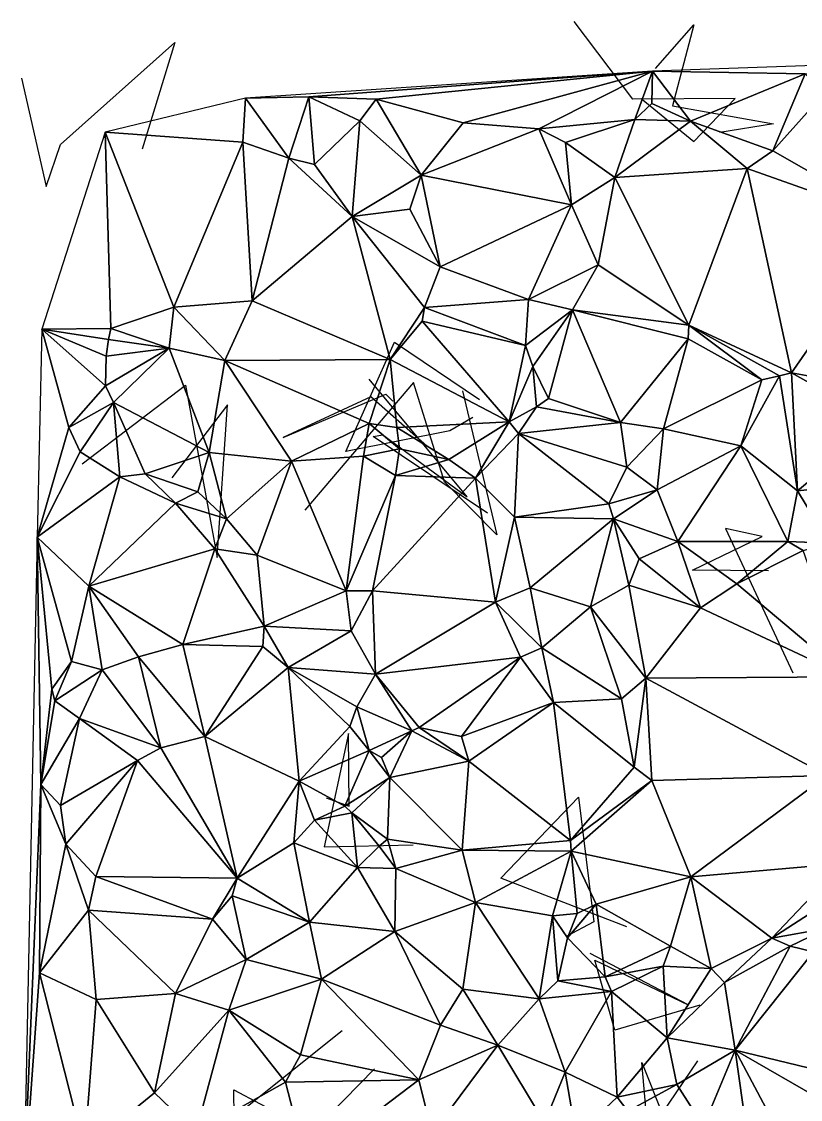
# Model space of a CAD drawing. Header units: metres. Extents: x -15 to 15.6, y -15.7 to 15.2.
# Drawn here: x -15 to -7.1, y 4.28 to 15.21 of the extents above; entities that cross this region are included whole.
import ezdxf

# ---------------------------------------------------------------- set-up
doc = ezdxf.new("R2010")
doc.units = ezdxf.units.M
doc.layers.add('CRACKS', color=1, linetype='Continuous')
doc.layers.add('STREET_MESH', color=7, linetype='Continuous')

msp = doc.modelspace()

# ---------------------------------------------------------------- linework, layer by layer
at = {"layer": 'CRACKS'}
for points in [[(-8.717, 14.43, 0.1), (-8.184, 13.994, 0.1), (-7.765, 14.428, 0.1), (-8.801, 14.421, 0.1), (-9.396, 15.21, 0.1)], [(-8.573, 14.733, 0.1), (-8.183, 15.177, 0.1), (-8.401, 14.354, 0.1), (-7.373, 14.173, 0.1), (-7.918, 14.083, 0.1)], [(-15.004, 14.634, 0.1), (-14.756, 13.536, 0.1), (-14.61, 13.964, 0.1), (-13.449, 14.998, 0.1), (-13.779, 13.915, 0.1)], [(-10.424, 11.192, 0.1), (-10.658, 11.059, 0.1), (-11.715, 10.849, 0.1), (-11.22, 11.957, 0.1), (-10.359, 11.376, 0.1)], [(-14.388, 10.725, 0.1), (-13.341, 11.52, 0.1), (-13.018, 9.774, 0.1), (-12.916, 11.323, 0.1), (-13.481, 10.58, 0.1)], [(-10.529, 11.464, 0.1), (-10.181, 10.003, 0.1), (-10.713, 10.542, 0.1), (-11.029, 11.547, 0.1), (-12.129, 10.252, 0.1)], [(-10.275, 10.222, 0.1), (-11.435, 11.002, 0.1), (-11.338, 11.017, 0.1), (-10.484, 10.39, 0.1), (-11.478, 11.583, 0.1)], [(-10.893, 10.903, 0.1), (-11.459, 11.402, 0.1), (-12.35, 10.99, 0.1), (-11.308, 11.43, 0.1), (-11.238, 11.359, 0.1)], [(-7.425, 9.637, 0.1), (-8.197, 9.646, 0.1), (-7.488, 9.986, 0.1), (-7.863, 10.066, 0.1), (-7.179, 8.604, 0.1)], [(-11.913, 7.336, 0.1), (-11.679, 7.252, 0.1), (-11.687, 7.988, 0.1), (-11.933, 6.839, 0.1), (-11.032, 6.86, 0.1)], [(-8.862, 6.026, 0.1), (-10.141, 6.52, 0.1), (-9.353, 7.343, 0.1), (-9.196, 6.078, 0.1), (-9.48, 5.928, 0.1)], [(-8.122, 5.233, 0.1), (-8.986, 4.979, 0.1), (-9.187, 5.69, 0.1), (-8.24, 5.235, 0.1), (-9.234, 5.756, 0.1)], [(-11.751, 4.971, 0.1), (-12.848, 4.097, 0.1), (-12.85, 4.372, 0.1), (-12.048, 3.949, 0.1), (-11.424, 4.588, 0.1)], [(-8.844, 4.163, 0.1), (-8.622, 3.658, 0.1), (-8.709, 4.652, 0.1), (-8.503, 4.135, 0.1), (-8.143, 4.667, 0.1)]]:
    msp.add_polyline3d(points, dxfattribs=at)
at = {"layer": 'STREET_MESH'}
for points in [[(-1.833, 14.944), (-8.603, 14.705), (-7.055, 14.678)], [(-12.732, 14.433), (-12.091, 14.447), (-8.603, 14.705)], [(-8.603, 14.705), (-12.091, 14.447), (-11.407, 14.421)], [(-10.524, 14.182), (-8.603, 14.705), (-11.407, 14.421)], [(-10.524, 14.182), (-9.755, 14.12), (-8.603, 14.705)], [(-9.755, 14.12), (-8.782, 14.217), (-8.603, 14.705)], [(-8.782, 14.217), (-8.608, 14.379), (-8.603, 14.705)], [(-8.608, 14.379), (-8.218, 14.198), (-8.603, 14.705)], [(-8.603, 14.705), (-8.218, 14.198), (-7.055, 14.678)], [(-8.218, 14.198), (-7.38, 13.897), (-7.055, 14.678)], [(-7.055, 14.678), (-7.38, 13.897), (-6.858, 14.484)], [(-12.758, 13.985), (-12.732, 14.433), (-14.155, 14.089)], [(-12.758, 13.985), (-12.291, 13.825), (-12.732, 14.433)], [(-12.291, 13.825), (-12.091, 14.447), (-12.732, 14.433)], [(-12.291, 13.825), (-12.033, 13.759), (-12.091, 14.447)], [(-11.407, 14.421), (-12.091, 14.447), (-11.572, 14.202)], [(-12.091, 14.447), (-12.033, 13.759), (-11.572, 14.202)], [(-7.38, 13.897), (-6.122, 13.18), (-6.858, 14.484)], [(-10.951, 13.652), (-11.407, 14.421), (-11.572, 14.202)], [(-10.951, 13.652), (-10.524, 14.182), (-11.407, 14.421)], [(-8.218, 14.198), (-8.608, 14.379), (-8.782, 14.217)], [(-9.755, 14.12), (-9.485, 13.982), (-8.782, 14.217)], [(-9.485, 13.982), (-8.986, 13.627), (-8.782, 14.217)], [(-8.986, 13.627), (-8.218, 14.198), (-8.782, 14.217)], [(-12.033, 13.759), (-11.649, 13.231), (-11.572, 14.202)], [(-11.649, 13.231), (-10.951, 13.652), (-11.572, 14.202)], [(-9.755, 14.12), (-10.524, 14.182), (-10.951, 13.652)], [(-9.423, 13.349), (-9.755, 14.12), (-10.951, 13.652)], [(-9.423, 13.349), (-9.485, 13.982), (-9.755, 14.12)], [(-8.218, 14.198), (-8.986, 13.627), (-7.642, 13.718)], [(-7.38, 13.897), (-8.218, 14.198), (-7.642, 13.718)], [(-14.798, 12.089), (-14.1, 12.097), (-14.155, 14.089)], [(-14.1, 12.097), (-13.46, 12.314), (-14.155, 14.089)], [(-13.46, 12.314), (-12.758, 13.985), (-14.155, 14.089)], [(-12.664, 12.377), (-12.758, 13.985), (-13.46, 12.314)], [(-12.291, 13.825), (-12.758, 13.985), (-12.664, 12.377)], [(-9.485, 13.982), (-9.423, 13.349), (-8.986, 13.627)], [(-6.122, 13.18), (-7.38, 13.897), (-7.642, 13.718)], [(-11.649, 13.231), (-12.291, 13.825), (-12.664, 12.377)], [(-12.291, 13.825), (-11.649, 13.231), (-12.033, 13.759)], [(-8.986, 13.627), (-8.235, 12.131), (-7.642, 13.718)], [(-8.235, 12.131), (-7.191, 11.646), (-7.642, 13.718)], [(-7.191, 11.646), (-6.122, 13.18), (-7.642, 13.718)], [(-10.951, 13.652), (-11.649, 13.231), (-11.065, 13.305)], [(-10.951, 13.652), (-11.065, 13.305), (-10.756, 12.723)], [(-9.423, 13.349), (-10.951, 13.652), (-10.756, 12.723)], [(-8.986, 13.627), (-9.423, 13.349), (-9.154, 12.741)], [(-8.235, 12.131), (-8.986, 13.627), (-9.154, 12.741)], [(-9.862, 12.391), (-9.423, 13.349), (-10.756, 12.723)], [(-9.423, 13.349), (-9.862, 12.391), (-9.154, 12.741)], [(-11.263, 11.783), (-11.649, 13.231), (-12.664, 12.377)], [(-11.065, 13.305), (-11.649, 13.231), (-10.756, 12.723)], [(-10.917, 12.308), (-11.649, 13.231), (-11.263, 11.783)], [(-11.649, 13.231), (-10.917, 12.308), (-10.756, 12.723)], [(-6.122, 13.18), (-7.191, 11.646), (-6.447, 11.512)], [(-10.917, 12.308), (-9.862, 12.391), (-10.756, 12.723)], [(-9.862, 12.391), (-9.415, 12.284), (-9.154, 12.741)], [(-9.415, 12.284), (-8.235, 12.131), (-9.154, 12.741)], [(-12.941, 11.772), (-12.664, 12.377), (-13.46, 12.314)], [(-11.263, 11.783), (-12.664, 12.377), (-12.941, 11.772)], [(-9.862, 12.391), (-10.917, 12.308), (-9.89, 11.925)], [(-9.415, 12.284), (-9.862, 12.391), (-9.89, 11.925)], [(-14.1, 12.097), (-13.506, 11.896), (-13.46, 12.314)], [(-13.506, 11.896), (-12.941, 11.772), (-13.46, 12.314)], [(-10.94, 12.17), (-10.917, 12.308), (-11.263, 11.783)], [(-10.917, 12.308), (-10.94, 12.17), (-9.89, 11.925)], [(-9.817, 11.709), (-9.415, 12.284), (-9.89, 11.925)], [(-9.415, 12.284), (-9.817, 11.709), (-9.657, 11.385)], [(-8.926, 11.141), (-9.415, 12.284), (-9.657, 11.385)], [(-8.235, 12.131), (-9.415, 12.284), (-8.241, 11.992)], [(-9.415, 12.284), (-8.926, 11.141), (-8.241, 11.992)], [(-10.058, 11.148), (-10.94, 12.17), (-11.263, 11.783)], [(-10.94, 12.17), (-10.058, 11.148), (-9.89, 11.925)], [(-14.845, 9.979), (-14.524, 11.092), (-14.798, 12.089)], [(-14.123, 11.983), (-14.1, 12.097), (-14.798, 12.089)], [(-14.524, 11.092), (-14.154, 11.515), (-14.798, 12.089)], [(-14.154, 11.515), (-14.147, 11.816), (-14.798, 12.089)], [(-14.147, 11.816), (-14.123, 11.983), (-14.798, 12.089)], [(-14.123, 11.983), (-13.506, 11.896), (-14.1, 12.097)], [(-7.494, 11.574), (-8.235, 12.131), (-8.241, 11.992)], [(-7.494, 11.574), (-7.314, 11.615), (-8.235, 12.131)], [(-7.314, 11.615), (-7.191, 11.646), (-8.235, 12.131)], [(-14.123, 11.983), (-14.147, 11.816), (-13.506, 11.896)], [(-10.058, 11.148), (-9.817, 11.709), (-9.89, 11.925)], [(-8.926, 11.141), (-8.49, 11.078), (-8.241, 11.992)], [(-8.49, 11.078), (-7.494, 11.574), (-8.241, 11.992)], [(-13.506, 11.896), (-14.154, 11.515), (-14.071, 11.344)], [(-14.147, 11.816), (-14.154, 11.515), (-13.506, 11.896)], [(-13.506, 11.896), (-14.071, 11.344), (-13.101, 10.837)], [(-12.941, 11.772), (-13.506, 11.896), (-13.101, 10.837)], [(-12.265, 10.752), (-12.941, 11.772), (-13.101, 10.837)], [(-11.263, 11.783), (-12.941, 11.772), (-11.476, 11.134)], [(-12.941, 11.772), (-12.265, 10.752), (-11.476, 11.134)], [(-11.196, 11.091), (-11.263, 11.783), (-11.476, 11.134)], [(-11.196, 11.091), (-10.058, 11.148), (-11.263, 11.783)], [(-9.817, 11.709), (-10.058, 11.148), (-9.78, 11.3)], [(-9.657, 11.385), (-9.817, 11.709), (-9.78, 11.3)], [(-7.13, 10.449), (-7.314, 11.615), (-7.705, 10.906)], [(-7.314, 11.615), (-7.494, 11.574), (-7.705, 10.906)], [(-7.13, 10.449), (-7.191, 11.646), (-7.314, 11.615)], [(-7.191, 11.646), (-6.297, 11.147), (-6.447, 11.512)], [(-6.297, 11.147), (-7.191, 11.646), (-7.13, 10.449)], [(-14.154, 11.515), (-14.524, 11.092), (-14.071, 11.344)], [(-7.705, 10.906), (-7.494, 11.574), (-8.49, 11.078)], [(-8.926, 11.141), (-9.657, 11.385), (-9.78, 11.3)], [(-14.524, 11.092), (-14.411, 10.846), (-14.071, 11.344)], [(-14.411, 10.846), (-14.007, 10.591), (-14.071, 11.344)], [(-14.071, 11.344), (-13.751, 10.623), (-13.101, 10.837)], [(-14.007, 10.591), (-13.751, 10.623), (-14.071, 11.344)], [(-10.058, 11.148), (-9.962, 11.032), (-9.78, 11.3)], [(-9.962, 11.032), (-8.926, 11.141), (-9.78, 11.3)], [(-14.411, 10.846), (-14.524, 11.092), (-14.845, 9.979)], [(-12.265, 10.752), (-11.533, 10.8), (-11.476, 11.134)], [(-11.533, 10.8), (-11.168, 10.874), (-11.476, 11.134)], [(-11.168, 10.874), (-11.196, 11.091), (-11.476, 11.134)], [(-10.058, 11.148), (-11.196, 11.091), (-10.668, 10.766)], [(-10.668, 10.766), (-11.196, 11.091), (-11.168, 10.874)], [(-10.058, 11.148), (-10.668, 10.766), (-10.398, 10.579)], [(-9.962, 11.032), (-10.058, 11.148), (-10.398, 10.579)], [(-9.962, 11.032), (-8.863, 10.688), (-8.926, 11.141)], [(-8.926, 11.141), (-8.863, 10.688), (-8.49, 11.078)], [(-8.49, 11.078), (-8.863, 10.688), (-8.556, 10.459)], [(-7.705, 10.906), (-8.49, 11.078), (-8.556, 10.459)], [(-6.297, 11.147), (-7.13, 10.449), (-6.473, 10.52)], [(-10.003, 10.183), (-9.962, 11.032), (-10.398, 10.579)], [(-9.047, 10.316), (-9.962, 11.032), (-10.003, 10.183)], [(-9.962, 11.032), (-9.047, 10.316), (-8.863, 10.688)], [(-14.007, 10.591), (-14.411, 10.846), (-14.845, 9.979)], [(-13.751, 10.623), (-13.214, 10.439), (-13.101, 10.837)], [(-13.214, 10.439), (-12.925, 10.164), (-13.101, 10.837)], [(-12.925, 10.164), (-12.265, 10.752), (-13.101, 10.837)], [(-11.533, 10.8), (-11.21, 10.606), (-11.168, 10.874)], [(-11.21, 10.606), (-10.668, 10.766), (-11.168, 10.874)], [(-8.344, 9.934), (-7.705, 10.906), (-8.556, 10.459)], [(-7.705, 10.906), (-8.344, 9.934), (-7.23, 9.934)], [(-7.13, 10.449), (-7.705, 10.906), (-7.23, 9.934)], [(-12.615, 9.797), (-12.265, 10.752), (-12.925, 10.164)], [(-12.265, 10.752), (-12.615, 9.797), (-11.712, 9.434)], [(-11.533, 10.8), (-12.265, 10.752), (-11.712, 9.434)], [(-11.21, 10.606), (-11.533, 10.8), (-11.712, 9.434)], [(-10.668, 10.766), (-11.21, 10.606), (-10.398, 10.579)], [(-13.751, 10.623), (-14.007, 10.591), (-13.441, 10.325)], [(-13.214, 10.439), (-13.751, 10.623), (-13.441, 10.325)], [(-11.445, 9.436), (-11.21, 10.606), (-11.712, 9.434)], [(-11.21, 10.606), (-11.445, 9.436), (-10.398, 10.579)], [(-8.863, 10.688), (-9.047, 10.316), (-8.556, 10.459)], [(-14.323, 9.482), (-14.007, 10.591), (-14.845, 9.979)], [(-14.007, 10.591), (-14.323, 9.482), (-13.441, 10.325)], [(-11.445, 9.436), (-10.196, 9.321), (-10.398, 10.579)], [(-10.196, 9.321), (-10.003, 10.183), (-10.398, 10.579)], [(-7.13, 10.449), (-6.809, 9.917), (-6.473, 10.52)], [(-12.925, 10.164), (-13.214, 10.439), (-13.441, 10.325)], [(-9.047, 10.316), (-8.999, 10.164), (-8.556, 10.459)], [(-8.999, 10.164), (-8.344, 9.934), (-8.556, 10.459)], [(-6.809, 9.917), (-7.13, 10.449), (-7.23, 9.934)], [(-14.323, 9.482), (-13.044, 9.862), (-13.441, 10.325)], [(-13.044, 9.862), (-12.925, 10.164), (-13.441, 10.325)], [(-8.999, 10.164), (-9.047, 10.316), (-10.003, 10.183)], [(-10.003, 10.183), (-10.196, 9.321), (-9.845, 9.466)], [(-8.999, 10.164), (-10.003, 10.183), (-9.845, 9.466)], [(-12.615, 9.797), (-12.925, 10.164), (-13.044, 9.862)], [(-9.23, 9.274), (-8.999, 10.164), (-9.845, 9.466)], [(-8.999, 10.164), (-9.23, 9.274), (-8.842, 9.493)], [(-8.736, 9.759), (-8.999, 10.164), (-8.842, 9.493)], [(-8.999, 10.164), (-8.736, 9.759), (-8.344, 9.934)], [(-14.809, 7.469), (-14.845, 9.979), (-14.981, 3.354)], [(-14.698, 8.436), (-14.845, 9.979), (-14.809, 7.469)], [(-14.698, 8.436), (-14.499, 8.719), (-14.845, 9.979)], [(-14.499, 8.719), (-14.323, 9.482), (-14.845, 9.979)], [(-13.044, 9.862), (-14.323, 9.482), (-13.368, 8.891)], [(-12.543, 9.078), (-13.044, 9.862), (-13.368, 8.891)], [(-12.543, 9.078), (-12.615, 9.797), (-13.044, 9.862)], [(-8.736, 9.759), (-8.116, 9.263), (-8.344, 9.934)], [(-8.344, 9.934), (-7.747, 9.507), (-7.23, 9.934)], [(-8.116, 9.263), (-7.747, 9.507), (-8.344, 9.934)], [(-7.747, 9.507), (-7.073, 9.845), (-7.23, 9.934)], [(-7.073, 9.845), (-7.747, 9.507), (-6.623, 8.562)], [(-7.073, 9.845), (-6.809, 9.917), (-7.23, 9.934)], [(-12.615, 9.797), (-12.543, 9.078), (-11.712, 9.434)], [(-8.116, 9.263), (-8.736, 9.759), (-8.842, 9.493)], [(-14.187, 8.634), (-14.323, 9.482), (-14.499, 8.719)], [(-14.323, 9.482), (-13.817, 8.765), (-13.368, 8.891)], [(-14.187, 8.634), (-13.817, 8.765), (-14.323, 9.482)], [(-12.543, 9.078), (-11.659, 9.028), (-11.712, 9.434)], [(-11.659, 9.028), (-11.445, 9.436), (-11.712, 9.434)], [(-11.445, 9.436), (-11.659, 9.028), (-11.412, 8.59)], [(-10.196, 9.321), (-11.445, 9.436), (-11.412, 8.59)], [(-10.196, 9.321), (-9.724, 8.857), (-9.845, 9.466)], [(-9.724, 8.857), (-9.23, 9.274), (-9.845, 9.466)], [(-9.23, 9.274), (-8.669, 8.549), (-8.842, 9.493)], [(-8.669, 8.549), (-8.116, 9.263), (-8.842, 9.493)], [(-7.747, 9.507), (-8.116, 9.263), (-6.623, 8.562)], [(-9.94, 8.763), (-10.196, 9.321), (-11.412, 8.59)], [(-10.196, 9.321), (-9.94, 8.763), (-9.724, 8.857)], [(-8.918, 8.34), (-9.23, 9.274), (-9.724, 8.857)], [(-9.23, 9.274), (-8.918, 8.34), (-8.669, 8.549)], [(-8.116, 9.263), (-8.669, 8.549), (-6.623, 8.562)], [(-12.557, 8.87), (-12.543, 9.078), (-13.368, 8.891)], [(-12.299, 8.658), (-12.543, 9.078), (-12.557, 8.87)], [(-11.659, 9.028), (-12.543, 9.078), (-12.299, 8.658)], [(-11.659, 9.028), (-12.299, 8.658), (-11.412, 8.59)], [(-13.817, 8.765), (-13.143, 7.959), (-13.368, 8.891)], [(-13.143, 7.959), (-12.557, 8.87), (-13.368, 8.891)], [(-12.299, 8.658), (-12.557, 8.87), (-13.143, 7.959)], [(-9.94, 8.763), (-9.606, 8.301), (-9.724, 8.857)], [(-9.606, 8.301), (-8.918, 8.34), (-9.724, 8.857)], [(-13.59, 7.842), (-13.817, 8.765), (-14.187, 8.634)], [(-13.817, 8.765), (-13.59, 7.842), (-13.143, 7.959)], [(-10.969, 8.049), (-9.94, 8.763), (-11.412, 8.59)], [(-9.94, 8.763), (-10.969, 8.049), (-10.541, 7.957)], [(-9.606, 8.301), (-9.94, 8.763), (-10.541, 7.957)], [(-14.698, 8.436), (-14.665, 8.319), (-14.499, 8.719)], [(-14.665, 8.319), (-14.187, 8.634), (-14.499, 8.719)], [(-12.299, 8.658), (-13.143, 7.959), (-12.187, 7.506)], [(-11.412, 8.59), (-12.299, 8.658), (-11.604, 8.258)], [(-11.673, 8.059), (-12.299, 8.658), (-12.187, 7.506)], [(-12.299, 8.658), (-11.673, 8.059), (-11.604, 8.258)], [(-14.415, 8.141), (-14.187, 8.634), (-14.665, 8.319)], [(-13.59, 7.842), (-14.187, 8.634), (-14.415, 8.141)], [(-11.043, 8.014), (-11.412, 8.59), (-11.604, 8.258)], [(-11.043, 8.014), (-10.969, 8.049), (-11.412, 8.59)], [(-8.669, 8.549), (-8.918, 8.34), (-8.79, 7.647)], [(-8.609, 7.512), (-8.669, 8.549), (-8.79, 7.647)], [(-6.623, 8.562), (-8.669, 8.549), (-6.831, 7.563)], [(-8.669, 8.549), (-8.609, 7.512), (-6.831, 7.563)], [(-14.665, 8.319), (-14.698, 8.436), (-14.809, 7.469)], [(-14.415, 8.141), (-14.665, 8.319), (-14.809, 7.469)], [(-8.918, 8.34), (-9.606, 8.301), (-8.79, 7.647)], [(-11.673, 8.059), (-11.477, 7.814), (-11.604, 8.258)], [(-11.477, 7.814), (-11.043, 8.014), (-11.604, 8.258)], [(-10.466, 7.707), (-9.606, 8.301), (-10.541, 7.957)], [(-9.606, 8.301), (-10.466, 7.707), (-9.433, 6.904)], [(-9.606, 8.301), (-9.433, 6.904), (-8.79, 7.647)], [(-14.608, 7.256), (-14.415, 8.141), (-14.809, 7.469)], [(-14.608, 7.256), (-13.828, 7.713), (-14.415, 8.141)], [(-13.828, 7.713), (-13.59, 7.842), (-14.415, 8.141)], [(-11.477, 7.814), (-11.673, 8.059), (-12.187, 7.506)], [(-11.351, 7.745), (-11.043, 8.014), (-11.477, 7.814)], [(-11.351, 7.745), (-11.266, 7.543), (-11.043, 8.014)], [(-11.266, 7.543), (-10.466, 7.707), (-11.043, 8.014)], [(-11.043, 8.014), (-10.466, 7.707), (-10.969, 8.049)], [(-10.969, 8.049), (-10.466, 7.707), (-10.541, 7.957)], [(-13.59, 7.842), (-12.817, 6.521), (-13.143, 7.959)], [(-13.143, 7.959), (-12.817, 6.521), (-12.187, 7.506)], [(-12.817, 6.521), (-13.59, 7.842), (-13.828, 7.713)], [(-11.723, 7.252), (-11.477, 7.814), (-12.187, 7.506)], [(-11.723, 7.252), (-11.266, 7.543), (-11.477, 7.814)], [(-11.266, 7.543), (-11.351, 7.745), (-11.477, 7.814)], [(-13.828, 7.713), (-14.608, 7.256), (-14.556, 6.866)], [(-14.251, 6.538), (-13.828, 7.713), (-14.556, 6.866)], [(-12.817, 6.521), (-13.828, 7.713), (-14.251, 6.538)], [(-10.466, 7.707), (-11.266, 7.543), (-10.535, 6.806)], [(-10.466, 7.707), (-10.535, 6.806), (-9.433, 6.904)], [(-9.433, 6.904), (-8.609, 7.512), (-8.79, 7.647)], [(-6.831, 7.563), (-8.609, 7.512), (-8.214, 6.533)], [(-6.671, 6.671), (-6.831, 7.563), (-8.214, 6.533)], [(-14.823, 5.561), (-14.809, 7.469), (-14.981, 3.354)], [(-14.823, 5.561), (-14.556, 6.866), (-14.809, 7.469)], [(-14.556, 6.866), (-14.608, 7.256), (-14.809, 7.469)], [(-12.817, 6.521), (-12.24, 6.879), (-12.187, 7.506)], [(-12.24, 6.879), (-12.033, 7.11), (-12.187, 7.506)], [(-12.033, 7.11), (-11.723, 7.252), (-12.187, 7.506)], [(-11.266, 7.543), (-11.723, 7.252), (-11.653, 7.183)], [(-11.292, 6.917), (-11.266, 7.543), (-11.653, 7.183)], [(-11.266, 7.543), (-11.292, 6.917), (-10.535, 6.806)], [(-9.426, 6.794), (-8.609, 7.512), (-9.433, 6.904)], [(-8.609, 7.512), (-9.426, 6.794), (-8.214, 6.533)], [(-11.723, 7.252), (-12.033, 7.11), (-11.653, 7.183)], [(-12.033, 7.11), (-12.24, 6.879), (-11.594, 6.628)], [(-12.033, 7.11), (-11.594, 6.628), (-11.653, 7.183)], [(-11.594, 6.628), (-11.375, 6.846), (-11.653, 7.183)], [(-11.375, 6.846), (-11.292, 6.917), (-11.653, 7.183)], [(-11.292, 6.917), (-11.375, 6.846), (-11.208, 6.617)], [(-10.535, 6.806), (-11.292, 6.917), (-11.208, 6.617)], [(-10.535, 6.806), (-9.426, 6.794), (-9.433, 6.904)], [(-14.324, 6.197), (-14.556, 6.866), (-14.823, 5.561)], [(-14.251, 6.538), (-14.556, 6.866), (-14.324, 6.197)], [(-12.081, 6.074), (-12.24, 6.879), (-12.817, 6.521)], [(-12.24, 6.879), (-12.081, 6.074), (-11.594, 6.628)], [(-11.375, 6.846), (-11.594, 6.628), (-11.208, 6.617)], [(-10.397, 6.275), (-10.535, 6.806), (-11.208, 6.617)], [(-10.397, 6.275), (-9.426, 6.794), (-10.535, 6.806)], [(-9.426, 6.794), (-10.397, 6.275), (-9.616, 6.139)], [(-9.366, 6.163), (-9.426, 6.794), (-9.616, 6.139)], [(-9.426, 6.794), (-9.366, 6.163), (-9.175, 6.256)], [(-9.426, 6.794), (-9.175, 6.256), (-8.214, 6.533)], [(-7.392, 5.911), (-6.671, 6.671), (-8.214, 6.533)], [(-6.671, 6.671), (-7.392, 5.911), (-6.742, 6.331)], [(-12.081, 6.074), (-11.216, 5.981), (-11.594, 6.628)], [(-11.594, 6.628), (-11.216, 5.981), (-11.208, 6.617)], [(-11.216, 5.981), (-10.397, 6.275), (-11.208, 6.617)], [(-13.068, 6.106), (-14.251, 6.538), (-14.324, 6.197)], [(-13.068, 6.106), (-12.817, 6.521), (-14.251, 6.538)], [(-12.817, 6.521), (-13.068, 6.106), (-12.868, 6.343)], [(-12.081, 6.074), (-12.817, 6.521), (-12.868, 6.343)], [(-9.175, 6.256), (-8.42, 5.83), (-8.214, 6.533)], [(-8.42, 5.83), (-8.007, 5.603), (-8.214, 6.533)], [(-8.007, 5.603), (-7.392, 5.911), (-8.214, 6.533)], [(-13.068, 6.106), (-12.726, 5.694), (-12.868, 6.343)], [(-12.726, 5.694), (-12.081, 6.074), (-12.868, 6.343)], [(-11.216, 5.981), (-10.527, 5.394), (-10.397, 6.275)], [(-10.397, 6.275), (-10.527, 5.394), (-9.751, 5.295)], [(-10.397, 6.275), (-9.751, 5.295), (-9.616, 6.139)], [(-9.175, 6.256), (-9.466, 5.916), (-9.084, 5.519)], [(-9.366, 6.163), (-9.466, 5.916), (-9.175, 6.256)], [(-8.42, 5.83), (-9.175, 6.256), (-9.084, 5.519)], [(-7.392, 5.911), (-6.827, 6.014), (-6.742, 6.331)], [(-14.324, 6.197), (-14.823, 5.561), (-14.246, 5.291)], [(-13.441, 5.351), (-14.324, 6.197), (-14.246, 5.291)], [(-13.068, 6.106), (-14.324, 6.197), (-13.441, 5.351)], [(-9.751, 5.295), (-9.564, 5.479), (-9.616, 6.139)], [(-9.466, 5.916), (-9.366, 6.163), (-9.616, 6.139)], [(-9.564, 5.479), (-9.466, 5.916), (-9.616, 6.139)], [(-12.726, 5.694), (-13.068, 6.106), (-13.441, 5.351)], [(-11.96, 5.497), (-12.081, 6.074), (-12.726, 5.694)], [(-11.216, 5.981), (-12.081, 6.074), (-11.96, 5.497)], [(-6.827, 6.014), (-7.392, 5.911), (-7.206, 5.832)], [(-6.97, 5.775), (-6.827, 6.014), (-7.206, 5.832)], [(-10.753, 5.031), (-11.216, 5.981), (-11.96, 5.497)], [(-10.527, 5.394), (-11.216, 5.981), (-10.753, 5.031)], [(-9.466, 5.916), (-9.564, 5.479), (-9.084, 5.519)], [(-7.392, 5.911), (-8.007, 5.603), (-7.873, 5.462)], [(-7.392, 5.911), (-7.873, 5.462), (-7.206, 5.832)], [(-8.493, 5.629), (-8.42, 5.83), (-9.084, 5.519)], [(-8.493, 5.629), (-8.007, 5.603), (-8.42, 5.83)], [(-7.873, 5.462), (-7.765, 4.776), (-7.206, 5.832)], [(-7.765, 4.776), (-6.97, 5.775), (-7.206, 5.832)], [(-12.901, 5.181), (-12.726, 5.694), (-13.441, 5.351)], [(-12.901, 5.181), (-11.96, 5.497), (-12.726, 5.694)], [(-6.97, 5.775), (-7.765, 4.776), (-6.492, 4.467)], [(-9.02, 5.37), (-8.493, 5.629), (-9.084, 5.519)], [(-8.493, 5.629), (-9.02, 5.37), (-8.453, 4.901)], [(-8.007, 5.603), (-8.493, 5.629), (-8.453, 4.901)], [(-7.873, 5.462), (-8.007, 5.603), (-8.453, 4.901)], [(-14.364, 3.764), (-14.823, 5.561), (-14.981, 3.354)], [(-14.823, 5.561), (-14.364, 3.764), (-14.246, 5.291)], [(-11.96, 5.497), (-12.901, 5.181), (-12.174, 4.729)], [(-10.973, 4.475), (-11.96, 5.497), (-12.174, 4.729)], [(-10.973, 4.475), (-10.753, 5.031), (-11.96, 5.497)], [(-9.564, 5.479), (-9.751, 5.295), (-9.02, 5.37)], [(-9.564, 5.479), (-9.02, 5.37), (-9.084, 5.519)], [(-10.172, 4.827), (-10.527, 5.394), (-10.753, 5.031)], [(-10.527, 5.394), (-10.172, 4.827), (-9.751, 5.295)], [(-9.751, 5.295), (-9.489, 4.553), (-9.02, 5.37)], [(-9.02, 5.37), (-9.489, 4.553), (-8.961, 4.299)], [(-9.02, 5.37), (-8.961, 4.299), (-8.453, 4.901)], [(-7.765, 4.776), (-7.873, 5.462), (-8.453, 4.901)], [(-14.364, 3.764), (-13.655, 4.342), (-14.246, 5.291)], [(-13.655, 4.342), (-13.441, 5.351), (-14.246, 5.291)], [(-13.655, 4.342), (-12.901, 5.181), (-13.441, 5.351)], [(-10.172, 4.827), (-9.489, 4.553), (-9.751, 5.295)], [(-13.236, 3.942), (-12.901, 5.181), (-13.655, 4.342)], [(-12.901, 5.181), (-13.236, 3.942), (-12.326, 4.451)], [(-12.901, 5.181), (-12.326, 4.451), (-12.174, 4.729)], [(-10.172, 4.827), (-10.753, 5.031), (-10.973, 4.475)], [(-10.838, 3.93), (-10.172, 4.827), (-10.973, 4.475)], [(-10.172, 4.827), (-10.838, 3.93), (-9.699, 4.038)], [(-9.489, 4.553), (-10.172, 4.827), (-9.699, 4.038)], [(-8.961, 4.299), (-8.354, 4.427), (-8.453, 4.901)], [(-8.354, 4.427), (-7.765, 4.776), (-8.453, 4.901)], [(-12.326, 4.451), (-10.973, 4.475), (-12.174, 4.729)], [(-7.765, 4.776), (-8.354, 4.427), (-8.085, 4.004)], [(-7.608, 3.675), (-7.765, 4.776), (-8.085, 4.004)], [(-6.492, 4.467), (-7.765, 4.776), (-6.847, 4.248)], [(-7.765, 4.776), (-7.224, 3.757), (-6.847, 4.248)], [(-7.765, 4.776), (-7.608, 3.675), (-7.224, 3.757)], [(-9.378, 3.908), (-9.489, 4.553), (-9.699, 4.038)], [(-9.489, 4.553), (-9.378, 3.908), (-8.961, 4.299)], [(-13.236, 3.942), (-12.11, 3.612), (-12.326, 4.451)], [(-12.11, 3.612), (-10.973, 4.475), (-12.326, 4.451)], [(-10.838, 3.93), (-10.973, 4.475), (-12.11, 3.612)], [(-8.354, 4.427), (-8.961, 4.299), (-8.853, 4.156)], [(-8.085, 4.004), (-8.354, 4.427), (-8.853, 4.156)], [(-14.364, 3.764), (-13.236, 3.942), (-13.655, 4.342)], [(-8.961, 4.299), (-9.378, 3.908), (-8.853, 4.156)]]:
    msp.add_3dface(points, dxfattribs=at)

doc.saveas('drawing.dxf')
